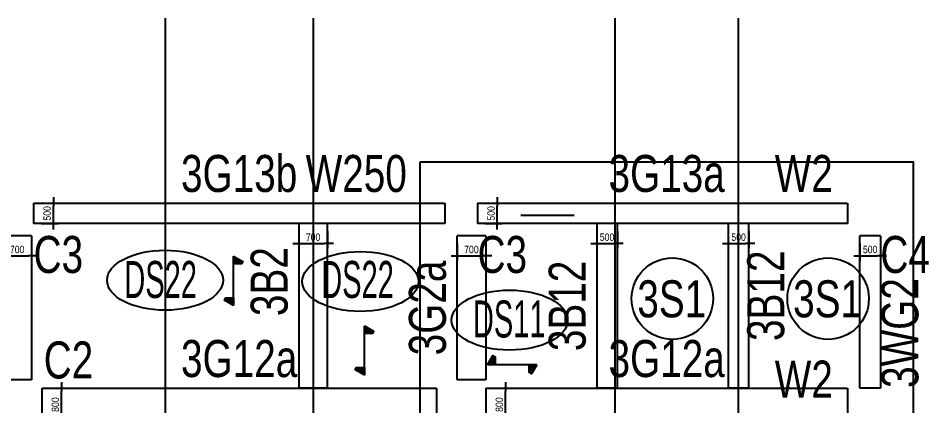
# Model space of a CAD drawing. Header units: millimetres. Extents: x -43750 to 179136, y 88330 to 153500.
# Drawn here: x 156379 to 178530, y 144076 to 153500 of the extents above; entities that cross this region are included whole.
import ezdxf
from ezdxf.enums import TextEntityAlignment as Align

# ---------------------------------------------------------------- set-up
doc = ezdxf.new("R2010")
doc.units = ezdxf.units.MM
doc.linetypes.add('HID', pattern=[2.3, 1.5, -0.8])
doc.layers.get('Defpoints').update_dxf_attribs({"color": 159})
for name, color, linetype in [('^DECK', 130, 'Continuous'), ('A-CEN', 1, 'Continuous'), ('BEAM-TEXT', 4, 'Continuous'), ('COLUMN-TEXT', 2, 'Continuous'), ('DECK-PL', 4, 'Continuous'), ('DECK-SLAB', 4, 'Continuous'), ('GIRDER-TEXT', 7, 'Continuous'), ('TXT-SLAB', 6, 'Continuous'), ('WALL-TEXT', 6, 'Continuous'), ('보(beam)', 4, 'HID'), ('보(girder)', 7, 'HID'), ('슬래브라인', 7, 'Continuous')]:
    doc.layers.add(name, color=color, linetype=linetype)
doc.layers.add('NOPLOT', color=191, linetype='Continuous', plot=False)
doc.styles.add('Gdim', font='', dxfattribs={"width": 0.9})
doc.styles.add('Gtx', font='')
doc.styles.get('Gdim').set_extended_font_data('Dotum')
doc.styles.get('Gtx').set_extended_font_data('Dotum')
doc.dimstyles.new('Gdim200', dxfattribs={"dimscale": 200, "dimtxt": 3, "dimasz": 1.2, "dimexe": 2, "dimexo": 3, "dimgap": 1, "dimtad": 1, "dimdsep": 46, "dimlunit": 6, "dimtxsty": 'Gdim', "dimblk1": '_CIDOT', "dimblk2": '_CIDOT', "dimsah": 1, "dimcen": 2.5, "dimdle": 2, "dimclrd": 1, "dimclre": 1, "dimclrt": 3, "dimazin": 2, "dimtfac": 1, "dimtix": 1, "dimtmove": 2, "dimatfit": 3, "dimldrblk": '_CIDOT', "dimfxl": 2, "dimtolj": 1, "dimtzin": 0, "dimarcsym": 0})

# ---------------------------------------------------------------- blocks, each defined once
blk = doc.blocks.new('_CIDOT')
at = {"color": 0, "linetype": 'ByBlock'}
blk.add_line((2, 0), (-1, 0), dxfattribs=at)
at = {"color": 0, "linetype": 'ByBlock', "const_width": 0.5}
blk.add_lwpolyline([(-0.25, 0, 1), (0.25, 0, 1)], format="xyb", close=True, dxfattribs=at)
blk = doc.blocks.new('*D257')
at = {"layer": 'Defpoints', "color": 155, "lineweight": -2, "transparency": 16777216}
for p, q in [((-1725, 650), (-1305, 650)), ((-1425, 222), (-1425, 578)), ((-1725, 150), (-1305, 150))]:
    blk.add_line(p, q, dxfattribs=at)
at = {"layer": 'Defpoints', "color": 0, "transparency": 16777216}
for p in [(-1905, 650), (-1425, 650), (-1905, 150)]:
    blk.add_point(p, dxfattribs=at)
at = {"layer": 'Defpoints', "color": 155, "lineweight": -2, "transparency": 16777216, "xscale": 71.99999999999994, "yscale": 71.99999999999994, "zscale": 71.99999999999994}
for p, rotation in [((-1425, 650), 90), ((-1425, 150), 270)]:
    blk.add_blockref('_CIDOT', p, dxfattribs=dict(at, rotation=rotation))
at = {"layer": 'Defpoints', "color": 3, "transparency": 16777216, "insert": (-1576, 400), "char_height": 180, "attachment_point": 5, "rotation": 90, "style": 'Gdim'}
blk.add_mtext('\\A1;{\\C155;500}', dxfattribs=at)
blk = doc.blocks.new('*D258')
at = {"layer": 'Defpoints', "color": 155, "lineweight": -2, "transparency": 16777216}
for p, q in [((-1825, 750), (-1405, 750)), ((-1525, 122), (-1525, 678)), ((-1825, 50), (-1405, 50))]:
    blk.add_line(p, q, dxfattribs=at)
at = {"layer": 'Defpoints', "color": 0, "transparency": 16777216}
for p in [(-2005, 750), (-1525, 750), (-2005, 50)]:
    blk.add_point(p, dxfattribs=at)
at = {"layer": 'Defpoints', "color": 155, "lineweight": -2, "transparency": 16777216, "xscale": 71.99999999999994, "yscale": 71.99999999999994, "zscale": 71.99999999999994}
for p, rotation in [((-1525, 750), 90), ((-1525, 50), 270)]:
    blk.add_blockref('_CIDOT', p, dxfattribs=dict(at, rotation=rotation))
at = {"layer": 'Defpoints', "color": 3, "transparency": 16777216, "insert": (-1676, 400), "char_height": 180, "attachment_point": 5, "rotation": 90, "style": 'Gdim'}
blk.add_mtext('\\A1;{\\C155;700}', dxfattribs=at)
blk = doc.blocks.new('*D261')
at = {"layer": 'Defpoints', "color": 155, "lineweight": -2, "transparency": 16777216}
for p, q in [((-1725, 650), (-1305, 650)), ((-1425, 222), (-1425, 578)), ((-1725, 150), (-1305, 150))]:
    blk.add_line(p, q, dxfattribs=at)
at = {"layer": 'Defpoints', "color": 0, "transparency": 16777216}
for p in [(-1905, 650), (-1425, 650), (-1905, 150)]:
    blk.add_point(p, dxfattribs=at)
at = {"layer": 'Defpoints', "color": 155, "lineweight": -2, "transparency": 16777216, "xscale": 71.99999999999994, "yscale": 71.99999999999994, "zscale": 71.99999999999994}
for p, rotation in [((-1425, 650), 90), ((-1425, 150), 270)]:
    blk.add_blockref('_CIDOT', p, dxfattribs=dict(at, rotation=rotation))
at = {"layer": 'Defpoints', "color": 3, "transparency": 16777216, "insert": (-1576, 400), "char_height": 180, "attachment_point": 5, "rotation": 90, "style": 'Gdim'}
blk.add_mtext('\\A1;{\\C155;500}', dxfattribs=at)
blk = doc.blocks.new('*D260')
at = {"layer": 'Defpoints', "color": 155, "lineweight": -2, "transparency": 16777216}
for p, q in [((-1725, 650), (-1305, 650)), ((-1425, 222), (-1425, 578)), ((-1725, 150), (-1305, 150))]:
    blk.add_line(p, q, dxfattribs=at)
at = {"layer": 'Defpoints', "color": 0, "transparency": 16777216}
for p in [(-1905, 650), (-1425, 650), (-1905, 150)]:
    blk.add_point(p, dxfattribs=at)
at = {"layer": 'Defpoints', "color": 155, "lineweight": -2, "transparency": 16777216, "xscale": 71.99999999999994, "yscale": 71.99999999999994, "zscale": 71.99999999999994}
for p, rotation in [((-1425, 650), 90), ((-1425, 150), 270)]:
    blk.add_blockref('_CIDOT', p, dxfattribs=dict(at, rotation=rotation))
at = {"layer": 'Defpoints', "color": 3, "transparency": 16777216, "insert": (-1576, 400), "char_height": 180, "attachment_point": 5, "rotation": 90, "style": 'Gdim'}
blk.add_mtext('\\A1;{\\C155;500}', dxfattribs=at)
blk = doc.blocks.new('*D262')
at = {"layer": 'Defpoints', "color": 155, "lineweight": -2, "transparency": 16777216}
for p, q in [((-1725, 800), (-1305, 800)), ((-1425, 72), (-1425, 728)), ((-1725, 0), (-1305, 0))]:
    blk.add_line(p, q, dxfattribs=at)
at = {"layer": 'Defpoints', "color": 0, "transparency": 16777216}
for p in [(-1905, 800), (-1425, 800), (-1905, 0)]:
    blk.add_point(p, dxfattribs=at)
at = {"layer": 'Defpoints', "color": 155, "lineweight": -2, "transparency": 16777216, "xscale": 71.99999999999994, "yscale": 71.99999999999994, "zscale": 71.99999999999994}
for p, rotation in [((-1425, 800), 90), ((-1425, 0), 270)]:
    blk.add_blockref('_CIDOT', p, dxfattribs=dict(at, rotation=rotation))
at = {"layer": 'Defpoints', "color": 3, "transparency": 16777216, "insert": (-1576, 400), "char_height": 180, "attachment_point": 5, "rotation": 90, "style": 'Gdim'}
blk.add_mtext('\\A1;{\\C155;800}', dxfattribs=at)
blk = doc.blocks.new('*D273')
at = {"layer": 'Defpoints', "color": 155, "lineweight": -2, "transparency": 16777216}
for p, q in [((-1725, 800), (-1305, 800)), ((-1425, 72), (-1425, 728)), ((-1725, 0), (-1305, 0))]:
    blk.add_line(p, q, dxfattribs=at)
at = {"layer": 'Defpoints', "color": 0, "transparency": 16777216}
for p in [(-1905, 800), (-1425, 800), (-1905, 0)]:
    blk.add_point(p, dxfattribs=at)
at = {"layer": 'Defpoints', "color": 155, "lineweight": -2, "transparency": 16777216, "xscale": 71.99999999999994, "yscale": 71.99999999999994, "zscale": 71.99999999999994}
for p, rotation in [((-1425, 800), 90), ((-1425, 0), 270)]:
    blk.add_blockref('_CIDOT', p, dxfattribs=dict(at, rotation=rotation))
at = {"layer": 'Defpoints', "color": 3, "transparency": 16777216, "insert": (-1576, 400), "char_height": 180, "attachment_point": 5, "rotation": 90, "style": 'Gdim'}
blk.add_mtext('\\A1;{\\C155;800}', dxfattribs=at)
blk = doc.blocks.new('*D252')
at = {"layer": 'Defpoints', "color": 155, "lineweight": -2, "transparency": 16777216}
for p, q in [((-888, 550), (-468, 550)), ((-588, 122), (-588, 478)), ((-888, 50), (-468, 50))]:
    blk.add_line(p, q, dxfattribs=at)
at = {"layer": 'Defpoints', "color": 0, "transparency": 16777216}
for p in [(-1068, 550), (-588, 550), (-1068, 50)]:
    blk.add_point(p, dxfattribs=at)
at = {"layer": 'Defpoints', "color": 155, "lineweight": -2, "transparency": 16777216, "xscale": 71.99999999999994, "yscale": 71.99999999999994, "zscale": 71.99999999999994}
for p, rotation in [((-588, 550), 90), ((-588, 50), 270)]:
    blk.add_blockref('_CIDOT', p, dxfattribs=dict(at, rotation=rotation))
at = {"layer": 'Defpoints', "color": 3, "transparency": 16777216, "insert": (-738, 300), "char_height": 180, "attachment_point": 5, "rotation": 90, "style": 'Gdim'}
blk.add_mtext('\\A1;{\\C155;500}', dxfattribs=at)
blk = doc.blocks.new('*D285')
at = {"layer": 'Defpoints', "color": 155, "lineweight": -2, "transparency": 16777216}
for p, q in [((-888, 650), (-468, 650)), ((-588, 22), (-588, 578)), ((-888, -50), (-468, -50))]:
    blk.add_line(p, q, dxfattribs=at)
at = {"layer": 'Defpoints', "color": 0, "transparency": 16777216}
for p in [(-1068, 650), (-588, 650), (-1068, -50)]:
    blk.add_point(p, dxfattribs=at)
at = {"layer": 'Defpoints', "color": 155, "lineweight": -2, "transparency": 16777216, "xscale": 71.99999999999994, "yscale": 71.99999999999994, "zscale": 71.99999999999994}
for p, rotation in [((-588, 650), 90), ((-588, -50), 270)]:
    blk.add_blockref('_CIDOT', p, dxfattribs=dict(at, rotation=rotation))
at = {"layer": 'Defpoints', "color": 3, "transparency": 16777216, "insert": (-738, 300), "char_height": 180, "attachment_point": 5, "rotation": 90, "style": 'Gdim'}
blk.add_mtext('\\A1;{\\C155;700}', dxfattribs=at)
blk = doc.blocks.new('A$C58C40D4B')
at = {"layer": 'DECK-PL'}
for points in [[(600, 2), (471, 228), (415, 196), (415, 2)], [(-600, 2), (-471, -223), (-415, -192), (-415, 2)]]:
    blk.add_hatch(color=256, dxfattribs=at).paths.add_polyline_path(points)
blk.add_line((-600, 2), (600, 2), dxfattribs=at)
for points in [[(600, 2), (471, 228), (415, 196), (415, 2), (415, 2), (471, 2), (600, 2)], [(-600, 2), (-471, -223), (-415, -192), (-415, 2), (-415, 2), (-471, 2), (-600, 2)]]:
    blk.add_lwpolyline(points, dxfattribs=at)
blk = doc.blocks.new('*D290')
at = {"layer": 'Defpoints', "color": 155, "lineweight": -2, "transparency": 16777216}
for p, q in [((-888, 550), (-468, 550)), ((-588, 122), (-588, 478)), ((-888, 50), (-468, 50))]:
    blk.add_line(p, q, dxfattribs=at)
at = {"layer": 'Defpoints', "color": 0, "transparency": 16777216}
for p in [(-1068, 550), (-588, 550), (-1068, 50)]:
    blk.add_point(p, dxfattribs=at)
at = {"layer": 'Defpoints', "color": 155, "lineweight": -2, "transparency": 16777216, "xscale": 71.99999999999994, "yscale": 71.99999999999994, "zscale": 71.99999999999994}
for p, rotation in [((-588, 550), 90), ((-588, 50), 270)]:
    blk.add_blockref('_CIDOT', p, dxfattribs=dict(at, rotation=rotation))
at = {"layer": 'Defpoints', "color": 3, "transparency": 16777216, "insert": (-738, 300), "char_height": 180, "attachment_point": 5, "rotation": 90, "style": 'Gdim'}
blk.add_mtext('\\A1;{\\C155;500}', dxfattribs=at)
blk = doc.blocks.new('*U161')
at = {"layer": 'Defpoints'}
for p, q in [((-1905.451, 650), (-1905.451, 150)), ((1794.548, 650), (1794.548, 150))]:
    blk.add_line(p, q, dxfattribs=at)
at = {"layer": '보(girder)'}
for p, q in [((-1905.451, 650), (1794.548, 650)), ((1794.548, 150), (-1905.451, 150))]:
    blk.add_line(p, q, dxfattribs=at)
at = {"layer": 'Defpoints'}
dim = blk.add_linear_dim(base=(-1425.451, 650), p1=(-1905.451, 150), p2=(-1905.451, 650), angle=90, text='{\\C155;<>}', dimstyle='Gdim200', override={"dimscale": 60, "dimzin": 8, "dimclrd": 155, "dimclre": 155}, dxfattribs=at)
dim.commit()
dim.dimension.update_dxf_attribs({"geometry": '*D257', "text_midpoint": (-1575.573, 400)})
blk = doc.blocks.new('*U163')
at = {"layer": 'Defpoints'}
for p, q in [((-2005.451, 750), (-2005.451, 50)), ((1494.549, 750), (1494.549, 50))]:
    blk.add_line(p, q, dxfattribs=at)
at = {"layer": '보(girder)'}
for p, q in [((-2005.451, 750), (1494.549, 750)), ((1494.549, 50), (-2005.451, 50))]:
    blk.add_line(p, q, dxfattribs=at)
at = {"layer": 'Defpoints'}
dim = blk.add_linear_dim(base=(-1525.451, 750), p1=(-2005.451, 50), p2=(-2005.451, 750), angle=90, text='{\\C155;<>}', dimstyle='Gdim200', override={"dimscale": 60, "dimzin": 8, "dimclrd": 155, "dimclre": 155}, dxfattribs=at)
dim.commit()
dim.dimension.update_dxf_attribs({"geometry": '*D258', "text_midpoint": (-1675.573, 400)})
blk = doc.blocks.new('*U169')
at = {"layer": 'Defpoints'}
for p, q in [((-1905.451, 650), (-1905.451, 150)), ((8094.549, 650), (8094.549, 150))]:
    blk.add_line(p, q, dxfattribs=at)
at = {"layer": '보(girder)'}
for p, q in [((-1905.451, 650), (8094.549, 650)), ((8094.549, 150), (-1905.451, 150))]:
    blk.add_line(p, q, dxfattribs=at)
at = {"layer": 'Defpoints'}
dim = blk.add_linear_dim(base=(-1425.451, 650), p1=(-1905.451, 150), p2=(-1905.451, 650), angle=90, text='{\\C155;<>}', dimstyle='Gdim200', override={"dimscale": 60, "dimzin": 8, "dimclrd": 155, "dimclre": 155}, dxfattribs=at)
dim.commit()
dim.dimension.update_dxf_attribs({"geometry": '*D261', "text_midpoint": (-1575.573, 400)})
blk = doc.blocks.new('*U167')
at = {"layer": 'Defpoints'}
for p, q in [((-1905.451, 650), (-1905.451, 150)), ((7094.549, 650), (7094.549, 150))]:
    blk.add_line(p, q, dxfattribs=at)
at = {"layer": '보(girder)'}
for p, q in [((-1905.451, 650), (7094.549, 650)), ((7094.549, 150), (-1905.451, 150))]:
    blk.add_line(p, q, dxfattribs=at)
at = {"layer": 'Defpoints'}
dim = blk.add_linear_dim(base=(-1425.451, 650), p1=(-1905.451, 150), p2=(-1905.451, 650), angle=90, text='{\\C155;<>}', dimstyle='Gdim200', override={"dimscale": 60, "dimzin": 8, "dimclrd": 155, "dimclre": 155}, dxfattribs=at)
dim.commit()
dim.dimension.update_dxf_attribs({"geometry": '*D260', "text_midpoint": (-1575.573, 400)})
blk = doc.blocks.new('*U171')
at = {"layer": 'Defpoints'}
for p, q in [((-1905.451, 800), (-1905.451, 0)), ((6894.549, 800), (6894.549, 0))]:
    blk.add_line(p, q, dxfattribs=at)
at = {"layer": '보(girder)'}
for p, q in [((-1905.451, 800), (6894.549, 800)), ((6894.549, 0), (-1905.451, 0))]:
    blk.add_line(p, q, dxfattribs=at)
at = {"layer": 'Defpoints'}
dim = blk.add_linear_dim(base=(-1425.451, 800), p1=(-1905.451, 0), p2=(-1905.451, 800), angle=90, text='{\\C155;<>}', dimstyle='Gdim200', override={"dimscale": 60, "dimzin": 8, "dimclrd": 155, "dimclre": 155}, dxfattribs=at)
dim.commit()
dim.dimension.update_dxf_attribs({"geometry": '*D262', "text_midpoint": (-1575.573, 400)})
blk = doc.blocks.new('*U193')
at = {"layer": 'Defpoints'}
for p, q in [((-1905.451, 800), (-1905.451, 0)), ((7694.549, 800), (7694.549, 0))]:
    blk.add_line(p, q, dxfattribs=at)
at = {"layer": '보(girder)'}
for p, q in [((-1905.451, 800), (7694.549, 800)), ((7694.549, 0), (-1905.451, 0))]:
    blk.add_line(p, q, dxfattribs=at)
at = {"layer": 'Defpoints'}
dim = blk.add_linear_dim(base=(-1425.451, 800), p1=(-1905.451, 0), p2=(-1905.451, 800), angle=90, text='{\\C155;<>}', dimstyle='Gdim200', override={"dimscale": 60, "dimzin": 8, "dimclrd": 155, "dimclre": 155}, dxfattribs=at)
dim.commit()
dim.dimension.update_dxf_attribs({"geometry": '*D273', "text_midpoint": (-1575.573, 400)})
blk = doc.blocks.new('*U153')
at = {"layer": 'Defpoints'}
for p, q in [((-1067.879, 550), (-1067.879, 50)), ((2932.121, 550), (2932.121, 50))]:
    blk.add_line(p, q, dxfattribs=at)
at = {"layer": '보(beam)'}
for p, q in [((2932.121, 550), (-1067.879, 550)), ((-1067.879, 50), (2932.121, 50))]:
    blk.add_line(p, q, dxfattribs=at)
at = {"layer": 'Defpoints'}
dim = blk.add_linear_dim(base=(-587.879, 550), p1=(-1067.879, 50), p2=(-1067.879, 550), angle=90, text='{\\C155;<>}', dimstyle='Gdim200', override={"dimscale": 60, "dimzin": 8, "dimclrd": 155, "dimclre": 155}, dxfattribs=at)
dim.commit()
dim.dimension.update_dxf_attribs({"geometry": '*D252', "text_midpoint": (-738.001, 300)})
blk = doc.blocks.new('*U217')
at = {"layer": 'Defpoints'}
for p, q in [((-1067.879, 650), (-1067.879, -50)), ((2932.121, 650), (2932.121, -50))]:
    blk.add_line(p, q, dxfattribs=at)
at = {"layer": '보(beam)'}
for p, q in [((2932.121, 650), (-1067.879, 650)), ((-1067.879, -50), (2932.121, -50))]:
    blk.add_line(p, q, dxfattribs=at)
at = {"layer": 'Defpoints'}
dim = blk.add_linear_dim(base=(-587.879, 650), p1=(-1067.879, -50), p2=(-1067.879, 650), angle=90, text='{\\C155;<>}', dimstyle='Gdim200', override={"dimscale": 60, "dimzin": 8, "dimclrd": 155, "dimclre": 155}, dxfattribs=at)
dim.commit()
dim.dimension.update_dxf_attribs({"geometry": '*D285', "text_midpoint": (-738.001, 300)})
blk = doc.blocks.new('*U227')
at = {"layer": 'Defpoints'}
for p, q in [((-1067.879, 550), (-1067.879, 50)), ((2932.121, 550), (2932.121, 50))]:
    blk.add_line(p, q, dxfattribs=at)
at = {"layer": '보(beam)'}
for p, q in [((2932.121, 550), (-1067.879, 550)), ((-1067.879, 50), (2932.121, 50))]:
    blk.add_line(p, q, dxfattribs=at)
at = {"layer": 'Defpoints'}
dim = blk.add_linear_dim(base=(-587.879, 550), p1=(-1067.879, 50), p2=(-1067.879, 550), angle=90, text='{\\C155;<>}', dimstyle='Gdim200', override={"dimscale": 60, "dimzin": 8, "dimclrd": 155, "dimclre": 155}, dxfattribs=at)
dim.commit()
dim.dimension.update_dxf_attribs({"geometry": '*D290', "text_midpoint": (-738.001, 300)})

msp = doc.modelspace()

# ---------------------------------------------------------------- linework, layer by layer
at = {"layer": '^DECK', "color": 0}
for centre in [(172290.918, 146680.918), (176080.918, 146680.918)]:
    msp.add_circle(centre, 990.918, dxfattribs=at)
for centre in [(159952.381, 147128.176), (164702.381, 147098.176), (168332.381, 146158.176)]:
    msp.add_ellipse(centre, major_axis=(1412.381, 0), ratio=0.51617646, dxfattribs=at)
at = {"layer": 'A-CEN'}
for p, q in [((159953.571, 153500), (159953.571, 110771.892)), ((163553.571, 153500), (163553.571, 110771.892)), ((170903.571, 135705.018), (170903.571, 153500)), ((173903.571, 134459.031), (173903.571, 153500))]:
    msp.add_line(p, q, dxfattribs=at)
at = {"layer": 'NOPLOT', "elevation": 0}
msp.add_lwpolyline([(166153.571, 150005.018), (178153.571, 150005.018), (178153.571, 122185.018), (166153.571, 122185.018)], close=True, dxfattribs=at)
at = {"layer": '슬래브라인'}
for p, q in [((168603.571, 149005.018), (169903.571, 149005.018)), ((169903.571, 148705.018), (168603.571, 148705.018))]:
    msp.add_line(p, q, dxfattribs=at)

# ---------------------------------------------------------------- block references
at = {"layer": 'DECK-PL', "xscale": -1, "rotation": 270}
for p in [(161617.958, 147112.474), (164797.958, 145420)]:
    msp.add_blockref('A$C58C40D4B', p, dxfattribs=at)
at = {"layer": 'DECK-PL', "xscale": -1}
msp.add_blockref('A$C58C40D4B', (168397.526, 145073.469), dxfattribs=at)
at = {"layer": '보(beam)', "rotation": 270}
for name, p in [('*U217', (163253.571, 147437.139)), ('*U153', (170403.571, 147437.139)), ('*U227', (173603.571, 147437.139))]:
    msp.add_blockref(name, p, dxfattribs=at)
at = {"layer": '보(girder)'}
for name, p in [('*U169', (158659.022, 148355.018)), ('*U167', (169459.022, 148355.018)), ('*U193', (158859.022, 143705.018)), ('*U171', (169659.022, 143705.018))]:
    msp.add_blockref(name, p, dxfattribs=at)
at = {"layer": '보(girder)', "rotation": 270}
for name, p in [('*U163', (155953.571, 146199.567)), ('*U163', (167003.571, 146199.567)), ('*U161', (176703.572, 146299.566))]:
    msp.add_blockref(name, p, dxfattribs=at)

# ---------------------------------------------------------------- texts
at = {"layer": 'BEAM-TEXT', "style": 'Gtx', "width": 0.8}
for s, p in [('3B2', (163203.571, 147095.018)), ('3B12', (175283.119, 146751.153)), ('3B12', (170453.571, 146505.018))]:
    msp.add_text(s, height=900, rotation=90, dxfattribs=at).set_placement(p, align=Align.BOTTOM_CENTER)
at = {"layer": 'COLUMN-TEXT', "color": 3, "style": 'Gtx', "width": 0.8}
for s, p in [('C3', (156753.571, 148205.018)), ('C3', (167553.571, 148205.018)), ('C4', (177353.572, 148205.017)), ('C2', (157000, 145640))]:
    msp.add_text(s, height=900, dxfattribs=at).set_placement(p, align=Align.TOP_LEFT)
at = {"layer": 'DECK-SLAB', "style": 'Gtx', "width": 0.6}
for s, p in [('DS22', (158960, 146696.866, 0)), ('DS22', (163750, 146696.866, 0)), ('DS11', (167440, 145736.866, 0))]:
    msp.add_text(s, height=900, dxfattribs=at).set_placement(p)
at = {"layer": 'GIRDER-TEXT', "style": 'Gtx', "width": 0.8}
for s, p in [('3G13b', (161753.571, 149005.018)), ('3G13a', (172153.571, 149005.018)), ('3G12a', (161753.571, 144505.018)), ('3G12a', (172153.571, 144505.018))]:
    msp.add_text(s, height=900, dxfattribs=at).set_placement(p, align=Align.BOTTOM_CENTER)
for s, p in [('3G2a', (167053.571, 146455.018)), ('3WG2', (178547.069, 145845.018))]:
    msp.add_text(s, height=900, rotation=90, dxfattribs=at).set_placement(p, align=Align.BOTTOM_CENTER)
at = {"layer": 'TXT-SLAB', "style": 'Gtx', "width": 0.8}
for p in [(171440, 146226.866), (175230, 146226.866)]:
    msp.add_text('3S1', height=900, dxfattribs=at).set_placement(p)
at = {"layer": 'WALL-TEXT', "style": 'Gtx', "width": 0.8}
for s, p in [('W250', (164602.59, 149005.018, 0)), ('W2', (175489.115, 149005.018, 0)), ('W2', (175490.033, 144005.018, 0))]:
    msp.add_text(s, height=900, dxfattribs=at).set_placement(p, align=Align.BOTTOM_CENTER)

doc.saveas('drawing.dxf')
